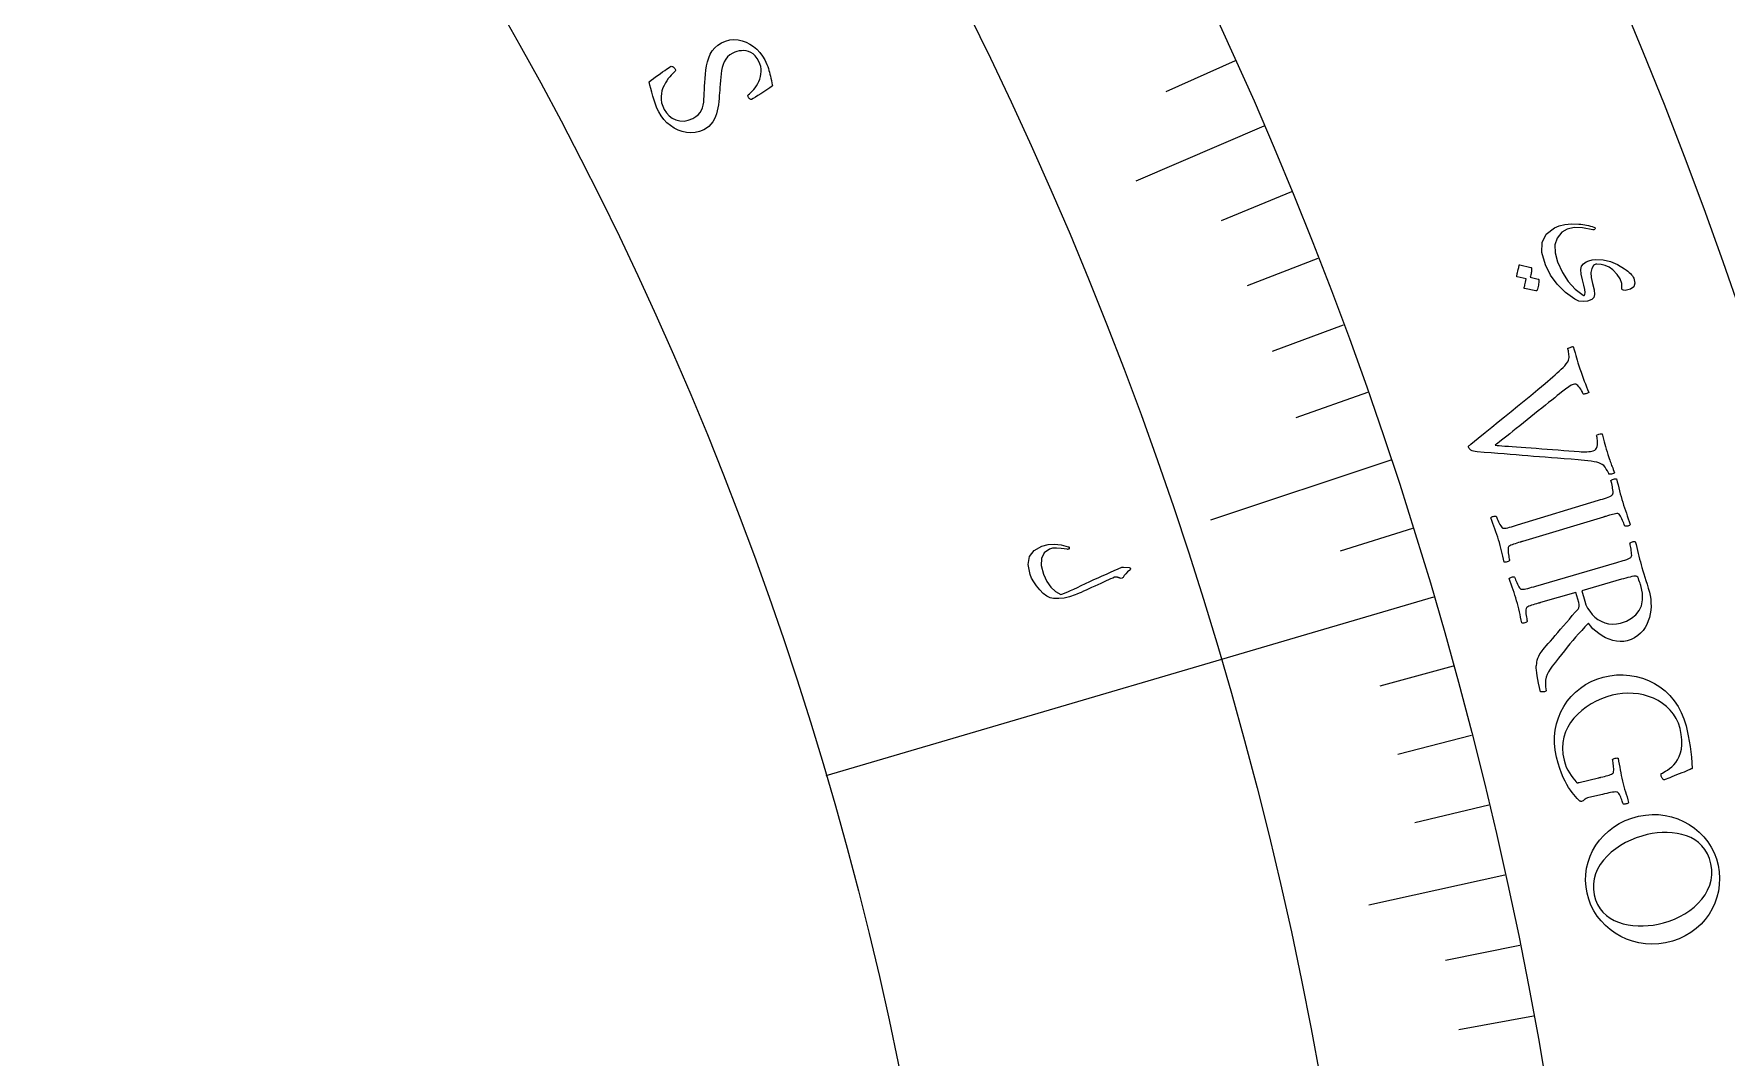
# Model space of a CAD drawing. Header units: millimetres. Extents: x -65 to 65, y -65 to 84.
# Drawn here: x 32.34 to 53.18, y 8.92 to 21.52 of the extents above; entities that cross this region are included whole.
import ezdxf

# ---------------------------------------------------------------- set-up
doc = ezdxf.new("R2010")
doc.units = ezdxf.units.MM
for name, color, linetype in [('ENGRAVE', 7, 'Continuous'), ('ENGRAVE_FINE', 8, 'Continuous'), ('TEXT', 5, 'Continuous')]:
    doc.layers.add(name, color=color, linetype=linetype)

msp = doc.modelspace()

# ---------------------------------------------------------------- linework, layer by layer
at = {"layer": 'ENGRAVE'}
for points in [[(47.4852, 20.3829), (45.9083, 19.706)], [(49.0481, 16.2661), (46.8271, 15.5295)], [(49.5751, 14.5813), (42.0921, 12.3804)], [(50.4562, 11.1569), (48.7807, 10.7864)]]:
    msp.add_lwpolyline(points, dxfattribs=at)
for radius in [63.7, 63.7, 61.9938, 58.825, 58.825, 56.3225, 51.675, 51.675, 48.945, 43.875, 43.875]:
    msp.add_circle((0, 0), radius, dxfattribs=at)
at = {"layer": 'ENGRAVE_FINE'}
for points in [[(47.1314, 21.1881), (46.2777, 20.8043)], [(47.8254, 19.5713), (46.9591, 19.2168)], [(48.1519, 18.7536), (47.2797, 18.4139)], [(48.4646, 17.93), (47.5868, 17.6053)], [(48.7634, 17.1008), (47.8801, 16.791)], [(49.3187, 15.4262), (48.4254, 15.1468)], [(49.8171, 13.7317), (48.9148, 13.483)], [(50.0447, 12.8776), (49.1382, 12.6443)], [(50.2578, 12.0192), (49.3474, 11.8015)], [(50.64, 10.2907), (49.7227, 10.1043)], [(50.8089, 9.4211), (49.8886, 9.2504)]]:
    msp.add_lwpolyline(points, dxfattribs=at)
at = {"layer": 'TEXT'}
for points in [[(41.338, 21.1985), (41.3528, 21.1686), (41.3654, 21.1408), (41.3758, 21.1152), (41.3839, 21.0918), (41.3907, 21.0692), (41.397, 21.0461), (41.4028, 21.0224), (41.4081, 20.9981), (41.4136, 20.9721), (41.4199, 20.9432), (41.427, 20.9115), (41.4349, 20.8768), (41.4001, 20.8521), (41.3644, 20.8278), (41.3277, 20.8037), (41.2901, 20.78), (41.2544, 20.7581), (41.2234, 20.7393), (41.1972, 20.7237), (41.1757, 20.7112), (41.171, 20.709), (41.1658, 20.7093), (41.1601, 20.7123), (41.1539, 20.7177), (41.1479, 20.7242), (41.1429, 20.7303), (41.1389, 20.736), (41.1359, 20.7412), (41.1331, 20.748), (41.1316, 20.7546), (41.1315, 20.761), (41.1327, 20.7671), (41.1496, 20.7794), (41.167, 20.7944), (41.1848, 20.8122), (41.2031, 20.8327), (41.2209, 20.8554), (41.2373, 20.8798), (41.2522, 20.9058), (41.2657, 20.9334), (41.277, 20.9623), (41.2856, 20.992), (41.2915, 21.0225), (41.2946, 21.0538), (41.2941, 21.0855), (41.2892, 21.117), (41.2799, 21.1483), (41.2662, 21.1794), (41.2447, 21.2162), (41.2211, 21.2466), (41.1956, 21.2705), (41.1681, 21.2881), (41.1395, 21.3003), (41.1106, 21.3082), (41.0814, 21.3119), (41.0519, 21.3113), (41.0231, 21.3074), (40.9958, 21.3011), (40.9701, 21.2924), (40.9459, 21.2814), (40.9107, 21.2599), (40.8813, 21.235), (40.8577, 21.2066), (40.84, 21.1749), (40.8265, 21.1404), (40.8159, 21.1041), (40.8081, 21.0658), (40.8032, 21.0255), (40.7995, 20.9842), (40.7957, 20.9426), (40.7916, 20.9008), (40.7873, 20.8587), (40.7847, 20.8267), (40.7819, 20.7931), (40.779, 20.7578), (40.776, 20.721), (40.7722, 20.6834), (40.7672, 20.6458), (40.761, 20.6082), (40.7534, 20.5706), (40.7438, 20.5339), (40.7314, 20.4988), (40.716, 20.4655), (40.6978, 20.4338), (40.6762, 20.4046), (40.6507, 20.3787), (40.6211, 20.356), (40.5877, 20.3366), (40.5353, 20.3149), (40.4823, 20.3019), (40.4287, 20.2977), (40.3747, 20.3022), (40.3215, 20.3141), (40.2707, 20.3324), (40.2221, 20.357), (40.1759, 20.3879), (40.1333, 20.424), (40.0954, 20.4642), (40.0624, 20.5085), (40.0341, 20.5568), (40.0112, 20.6046), (39.9914, 20.6529), (39.9747, 20.7017), (39.961, 20.7511), (39.949, 20.7993), (39.9371, 20.8448), (39.9254, 20.8874), (39.9139, 20.9272), (39.9397, 20.9479), (39.9667, 20.9687), (39.9948, 20.9897), (40.0241, 21.0109), (40.0531, 21.0314), (40.0804, 21.0504), (40.1061, 21.0679), (40.13, 21.0839), (40.1509, 21.0976), (40.1676, 21.1083), (40.1799, 21.1159), (40.1879, 21.1205), (40.1952, 21.1179), (40.2024, 21.1148), (40.2094, 21.1111), (40.2162, 21.1068), (40.2225, 21.102), (40.2281, 21.0966), (40.2329, 21.0906), (40.2368, 21.0841), (40.2399, 21.0756), (40.2398, 21.0676), (40.2367, 21.0602), (40.2305, 21.0534), (40.2175, 21.0419), (40.2028, 21.0274), (40.1863, 21.0101), (40.1681, 20.9898), (40.1494, 20.9669), (40.1315, 20.9416), (40.1144, 20.9139), (40.098, 20.8839), (40.0837, 20.8519), (40.0728, 20.8184), (40.0654, 20.7833), (40.0614, 20.7465), (40.0621, 20.7084), (40.0689, 20.669), (40.0818, 20.6282), (40.1007, 20.5861), (40.1273, 20.5439), (40.16, 20.5085), (40.1989, 20.4799), (40.244, 20.4581), (40.2933, 20.4455), (40.3444, 20.4446), (40.3975, 20.4553), (40.4525, 20.4778), (40.4894, 20.4993), (40.5196, 20.5232), (40.5431, 20.5493), (40.5598, 20.5778), (40.5717, 20.6084), (40.5808, 20.641), (40.587, 20.6756), (40.5903, 20.7121), (40.5921, 20.7503), (40.5938, 20.7899), (40.5954, 20.8308), (40.5968, 20.8731), (40.6, 20.9212), (40.6039, 20.9705), (40.6086, 21.021), (40.614, 21.0727), (40.6216, 21.124), (40.6331, 21.1736), (40.6485, 21.2213), (40.6678, 21.2672), (40.6923, 21.3097), (40.7234, 21.3472), (40.7612, 21.3798), (40.8056, 21.4073), (40.8565, 21.4296), (40.9076, 21.4434), (40.959, 21.4486), (41.0107, 21.4453), (41.0615, 21.4344), (41.1101, 21.4171), (41.1567, 21.3934), (41.201, 21.3633), (41.2421, 21.3281), (41.2786, 21.2888), (41.3106, 21.2457), (41.338, 21.1985)], [(51.895, 18.3902), (51.8939, 18.4455), (51.875, 18.5008), (51.8381, 18.5563), (51.7834, 18.6117), (51.7388, 18.6432), (51.691, 18.6656), (51.6401, 18.6789), (51.586, 18.683), (51.576, 18.6818), (51.5662, 18.6784), (51.5568, 18.6731), (51.5477, 18.6657), (51.5239, 18.6299), (51.514, 18.5807), (51.5179, 18.5181), (51.5355, 18.4421), (51.5535, 18.3674), (51.5581, 18.3101), (51.5494, 18.2703), (51.5275, 18.248), (51.4724, 18.2269), (51.4191, 18.2203), (51.3675, 18.2281), (51.3177, 18.2502), (51.2004, 18.3349), (51.1006, 18.4337), (51.0183, 18.5469), (50.9533, 18.6746), (50.9099, 18.824), (50.9138, 18.9494), (50.9651, 19.0509), (51.064, 19.1285), (51.1249, 19.1537), (51.1951, 19.1699), (51.2747, 19.1771), (51.3637, 19.1753), (51.3893, 19.1727), (51.4142, 19.1694), (51.4384, 19.1656), (51.462, 19.1612), (51.4851, 19.1562), (51.5078, 19.1504), (51.5301, 19.144), (51.552, 19.1369), (51.5617, 19.1323), (51.5669, 19.1269), (51.5677, 19.1207), (51.564, 19.1137), (51.5583, 19.1085), (51.5517, 19.1053), (51.5443, 19.1042), (51.5362, 19.1052), (51.4128, 19.1302), (51.3087, 19.1333), (51.2239, 19.1148), (51.1583, 19.0747), (51.1002, 19.0027), (51.0717, 18.9184), (51.0726, 18.8217), (51.1028, 18.7123), (51.1634, 18.5802), (51.236, 18.4677), (51.3207, 18.3747), (51.4178, 18.3011), (51.4252, 18.2973), (51.4313, 18.297), (51.4361, 18.3003), (51.4396, 18.3072), (51.4423, 18.3311), (51.4381, 18.3693), (51.4269, 18.422), (51.4089, 18.489), (51.3932, 18.5582), (51.3903, 18.6143), (51.4002, 18.6573), (51.423, 18.6873), (51.4548, 18.7089), (51.4906, 18.7248), (51.5304, 18.7347), (51.5744, 18.7389), (51.6655, 18.7336), (51.7551, 18.7129), (51.8432, 18.6765), (51.9297, 18.6246), (51.951, 18.6101), (51.9702, 18.5955), (51.9872, 18.5808), (52.0021, 18.566), (52.015, 18.5512), (52.0259, 18.5366), (52.0348, 18.5221), (52.0418, 18.5077), (52.0571, 18.4474), (52.0443, 18.4027), (52.0036, 18.3734), (51.9349, 18.3597), (51.9148, 18.3605), (51.9015, 18.3659), (51.8949, 18.3758), (51.895, 18.3902)], [(50.8663, 18.4986), (50.8689, 18.4974), (50.871, 18.4952), (50.8726, 18.492), (50.8737, 18.4877), (50.8735, 18.471), (50.8725, 18.4545), (50.8707, 18.4382), (50.8683, 18.4222), (50.865, 18.4064), (50.8608, 18.3906), (50.8558, 18.3748), (50.85, 18.359), (50.8477, 18.3555), (50.8447, 18.3533), (50.8411, 18.3523), (50.8368, 18.3525), (50.6955, 18.3825), (50.6933, 18.3839), (50.6922, 18.3867), (50.6924, 18.3911), (50.6937, 18.397), (50.6953, 18.4013), (50.6972, 18.408), (50.6994, 18.4171), (50.7019, 18.4287), (50.7048, 18.4428), (50.7081, 18.4596), (50.7118, 18.4791), (50.7158, 18.5013), (50.6057, 18.5252), (50.602, 18.5268), (50.6001, 18.5299), (50.6, 18.5345), (50.6018, 18.5407), (50.6033, 18.546), (50.6054, 18.5542), (50.6081, 18.5655), (50.6115, 18.5797), (50.6154, 18.5971), (50.6199, 18.6178), (50.6248, 18.6419), (50.6301, 18.6694), (50.6315, 18.6726), (50.6334, 18.6744), (50.6358, 18.675), (50.6387, 18.6742), (50.7762, 18.6418), (50.7787, 18.6407), (50.7808, 18.6385), (50.7825, 18.6353), (50.7836, 18.631), (50.784, 18.617), (50.7837, 18.6031), (50.7826, 18.5893), (50.7806, 18.5757), (50.778, 18.5623), (50.7747, 18.549), (50.7708, 18.536), (50.7663, 18.5231)], [(51.3793, 17.3912), (51.3924, 17.3529), (51.4058, 17.3154), (51.4194, 17.2786), (51.4332, 17.2426), (51.447, 17.2071), (51.4606, 17.1718), (51.4738, 17.1367), (51.4868, 17.1019), (51.4816, 17.0979), (51.474, 17.094), (51.4639, 17.09), (51.4513, 17.0861), (51.4389, 17.0831), (51.4294, 17.0819), (51.4227, 17.0824), (51.4189, 17.0847), (51.4164, 17.091), (51.4121, 17.1002), (51.406, 17.1124), (51.3981, 17.1275), (51.3888, 17.1435), (51.3784, 17.1588), (51.367, 17.1732), (51.3546, 17.1867), (51.3412, 17.1975), (51.3269, 17.2036), (51.3117, 17.205), (51.2956, 17.2018), (51.2726, 17.1911), (51.2413, 17.1716), (51.2017, 17.1433), (51.154, 17.1062), (51.1293, 17.0864), (51.1008, 17.0634), (51.0687, 17.0374), (51.0327, 17.0084), (50.9939, 16.9771), (50.9531, 16.9443), (50.9104, 16.9101), (50.8656, 16.8744), (50.8199, 16.8379), (50.7742, 16.8013), (50.7285, 16.7647), (50.6828, 16.7279), (50.638, 16.6918), (50.595, 16.6574), (50.5538, 16.6246), (50.5143, 16.5933), (50.4775, 16.5643), (50.4441, 16.5381), (50.4143, 16.5147), (50.388, 16.4941), (50.3662, 16.4771), (50.3501, 16.4644), (50.3397, 16.456), (50.3349, 16.4519), (50.3441, 16.4508), (50.361, 16.4493), (50.3853, 16.4473), (50.4173, 16.4447), (50.4553, 16.4418), (50.4983, 16.4387), (50.546, 16.4353), (50.5986, 16.4316), (50.6551, 16.4277), (50.7144, 16.4234), (50.7766, 16.4189), (50.8416, 16.4142), (50.9084, 16.4092), (50.9756, 16.4042), (51.0433, 16.3991), (51.1116, 16.394), (51.179, 16.3889), (51.2445, 16.3839), (51.3079, 16.379), (51.3694, 16.3743), (51.3925, 16.3726), (51.416, 16.3718), (51.4399, 16.3718), (51.4642, 16.3725), (51.4876, 16.3741), (51.5087, 16.3767), (51.5275, 16.3802), (51.5441, 16.3846), (51.5613, 16.3923), (51.5748, 16.4034), (51.5846, 16.4178), (51.5908, 16.4355), (51.5942, 16.4549), (51.596, 16.4745), (51.5961, 16.4943), (51.5945, 16.5141), (51.592, 16.5325), (51.5896, 16.5477), (51.5872, 16.5597), (51.5849, 16.5685), (51.5873, 16.574), (51.5929, 16.5791), (51.6018, 16.584), (51.6138, 16.5885), (51.6266, 16.592), (51.6375, 16.5935), (51.6466, 16.593), (51.6538, 16.5907), (51.6629, 16.5579), (51.6715, 16.5261), (51.6797, 16.4951), (51.6874, 16.4649), (51.6953, 16.4348), (51.7039, 16.404), (51.7132, 16.3723), (51.7232, 16.3399), (51.7316, 16.3134), (51.7393, 16.2899), (51.7462, 16.2693), (51.7523, 16.2516), (51.7581, 16.2354), (51.764, 16.2195), (51.77, 16.2038), (51.7761, 16.1882), (51.7825, 16.1719), (51.7895, 16.1537), (51.797, 16.1337), (51.8051, 16.1118), (51.7998, 16.108), (51.7918, 16.1044), (51.7811, 16.1009), (51.7678, 16.0976), (51.7548, 16.095), (51.7454, 16.0939), (51.7394, 16.0942), (51.7369, 16.096), (51.7332, 16.1054), (51.7265, 16.119), (51.7168, 16.1369), (51.7042, 16.1591), (51.689, 16.1816), (51.6716, 16.2005), (51.652, 16.216), (51.6303, 16.2279), (51.6116, 16.2349), (51.5864, 16.2417), (51.5545, 16.2482), (51.516, 16.2545), (51.4747, 16.2602), (51.4345, 16.265), (51.3954, 16.269), (51.3573, 16.2721), (51.2692, 16.2792), (51.1847, 16.2859), (51.104, 16.2922), (51.027, 16.2981), (50.9525, 16.3039), (50.8792, 16.3096), (50.8073, 16.3153), (50.7366, 16.3211), (50.666, 16.3268), (50.594, 16.3326), (50.5207, 16.3383), (50.446, 16.3441), (50.3687, 16.3501), (50.2872, 16.3566), (50.2016, 16.3636), (50.1119, 16.3712), (50.088, 16.374), (50.0675, 16.3785), (50.0504, 16.3845), (50.0367, 16.3922), (50.0258, 16.401), (50.0169, 16.4107), (50.01, 16.4212), (50.0051, 16.4326), (50.005, 16.4363), (50.0068, 16.4403), (50.0107, 16.4447), (50.0166, 16.4494), (50.0231, 16.4541), (50.0284, 16.4585), (50.0328, 16.4625), (50.0361, 16.4662), (50.1249, 16.5378), (50.2106, 16.607), (50.2934, 16.674), (50.3731, 16.7386), (50.4515, 16.8023), (50.5306, 16.8667), (50.6102, 16.9318), (50.6904, 16.9975), (50.7728, 17.0656), (50.8592, 17.1376), (50.9494, 17.2136), (51.0435, 17.2936), (51.0724, 17.318), (51.0996, 17.3417), (51.1251, 17.3646), (51.1489, 17.3869), (51.171, 17.4089), (51.1917, 17.4313), (51.211, 17.4541), (51.2288, 17.4772), (51.2353, 17.4875), (51.2402, 17.4999), (51.2433, 17.5144), (51.2447, 17.531), (51.2448, 17.5484), (51.2441, 17.5654), (51.2426, 17.582), (51.2402, 17.5981), (51.2374, 17.6128), (51.2347, 17.6254), (51.2321, 17.6359), (51.2296, 17.6442), (51.2312, 17.6459), (51.2369, 17.6488), (51.2467, 17.6526), (51.2606, 17.6576), (51.2747, 17.6623), (51.2853, 17.6654), (51.2922, 17.667), (51.2956, 17.667), (51.3079, 17.6273), (51.3188, 17.591), (51.3283, 17.5582), (51.3364, 17.5287), (51.3447, 17.4993), (51.3547, 17.4666), (51.3662, 17.4305), (51.3793, 17.3912)], [(51.9056, 15.7508), (51.9165, 15.7157), (51.9277, 15.6812), (51.9391, 15.6473), (51.9508, 15.614), (51.9628, 15.5805), (51.9747, 15.5463), (51.9867, 15.5112), (51.9988, 15.4753), (51.9944, 15.4695), (51.9878, 15.4644), (51.9789, 15.4602), (51.9679, 15.4568), (51.9565, 15.4545), (51.9467, 15.4535), (51.9385, 15.4538), (51.9319, 15.4554), (51.929, 15.4642), (51.9248, 15.4759), (51.9192, 15.4905), (51.9123, 15.508), (51.9045, 15.5266), (51.8965, 15.5445), (51.8882, 15.5616), (51.8796, 15.578), (51.871, 15.592), (51.8626, 15.6021), (51.8544, 15.6082), (51.8464, 15.6105), (51.8325, 15.6099), (51.8172, 15.608), (51.8002, 15.6048), (51.7817, 15.6003), (51.762, 15.5949), (51.7414, 15.5891), (51.72, 15.5829), (51.6977, 15.5763), (51.6941, 15.5752), (51.6905, 15.5741), (51.687, 15.5731), (51.6834, 15.572), (51.6798, 15.5709), (51.6762, 15.5698), (51.6726, 15.5688), (51.669, 15.5677), (50.6728, 15.2675), (50.6692, 15.2664), (50.6656, 15.2653), (50.662, 15.2643), (50.6585, 15.2632), (50.6549, 15.2621), (50.6513, 15.261), (50.6477, 15.2599), (50.6441, 15.2589), (50.622, 15.2521), (50.6009, 15.2455), (50.5809, 15.2391), (50.5621, 15.2328), (50.5447, 15.2266), (50.5291, 15.22), (50.5154, 15.2132), (50.5036, 15.2062), (50.4991, 15.2003), (50.4959, 15.1909), (50.494, 15.1781), (50.4935, 15.1618), (50.4942, 15.1435), (50.4958, 15.1249), (50.4983, 15.106), (50.5017, 15.0866), (50.5054, 15.0687), (50.5086, 15.0538), (50.5114, 15.042), (50.5137, 15.0334), (50.509, 15.0285), (50.5022, 15.0238), (50.4935, 15.0194), (50.4827, 15.0151), (50.4716, 15.0119), (50.4619, 15.0105), (50.4536, 15.0111), (50.4467, 15.0134), (50.4386, 15.0493), (50.4304, 15.0844), (50.4224, 15.1187), (50.4144, 15.1522), (50.4061, 15.1854), (50.3972, 15.219), (50.3876, 15.2529), (50.3775, 15.2871), (50.3672, 15.3203), (50.3563, 15.3536), (50.3448, 15.3872), (50.3328, 15.4208), (50.3204, 15.4547), (50.3077, 15.4888), (50.2948, 15.5231), (50.2815, 15.5577), (50.286, 15.5635), (50.2926, 15.5686), (50.3014, 15.5728), (50.3124, 15.5763), (50.3237, 15.5788), (50.3334, 15.5799), (50.3416, 15.5798), (50.3483, 15.5784), (50.3512, 15.5699), (50.3554, 15.5585), (50.361, 15.5444), (50.3679, 15.5274), (50.3759, 15.5094), (50.3844, 15.492), (50.3935, 15.4753), (50.4033, 15.4592), (50.4128, 15.4456), (50.4215, 15.436), (50.4292, 15.4305), (50.436, 15.4291), (50.4526, 15.4296), (50.4711, 15.4317), (50.4913, 15.4355), (50.5132, 15.441), (50.5365, 15.4476), (50.5606, 15.4546), (50.5856, 15.4619), (50.6114, 15.4698), (51.6064, 15.7739), (51.6323, 15.7819), (51.6574, 15.7898), (51.6816, 15.7976), (51.7051, 15.8054), (51.7269, 15.8133), (51.7461, 15.8216), (51.7628, 15.8303), (51.7769, 15.8393), (51.7826, 15.8446), (51.7862, 15.8538), (51.7876, 15.8668), (51.7868, 15.8836), (51.7847, 15.9025), (51.782, 15.9217), (51.7787, 15.9412), (51.7748, 15.9611), (51.7708, 15.9795), (51.7673, 15.9948), (51.7643, 16.0068), (51.7618, 16.0157), (51.7665, 16.0207), (51.7731, 16.0256), (51.7818, 16.0302), (51.7925, 16.0346), (51.8036, 16.0379), (51.8133, 16.0393), (51.8216, 16.0388), (51.8285, 16.0364), (51.8385, 15.9996), (51.8482, 15.9631), (51.8577, 15.9268), (51.8668, 15.8908), (51.876, 15.8551), (51.8856, 15.8199), (51.8954, 15.7851), (51.9056, 15.7508)], [(45.8289, 14.9444), (45.834, 14.9433), (45.8381, 14.9411), (45.8412, 14.9378), (45.8433, 14.9334), (45.844, 14.9286), (45.8429, 14.9239), (45.8401, 14.9194), (45.8354, 14.9151), (45.8077, 14.8915), (45.7846, 14.8684), (45.7661, 14.8459), (45.7523, 14.8239), (45.7471, 14.817), (45.7396, 14.8131), (45.7301, 14.8123), (45.7184, 14.8144), (45.7125, 14.8163), (45.7068, 14.8181), (45.7013, 14.8198), (45.6961, 14.8213), (45.6912, 14.8227), (45.6867, 14.8241), (45.6826, 14.8254), (45.6789, 14.8267), (45.6723, 14.8286), (45.665, 14.8292), (45.657, 14.8283), (45.6482, 14.8261), (45.6247, 14.8166), (45.5991, 14.8058), (45.5715, 14.7939), (45.5419, 14.7806), (45.5102, 14.7663), (45.4765, 14.7509), (45.4407, 14.7344), (45.4029, 14.7169), (45.3653, 14.6988), (45.3298, 14.6821), (45.2965, 14.6669), (45.2654, 14.653), (45.2364, 14.6403), (45.2094, 14.6288), (45.1844, 14.6185), (45.1615, 14.6093), (45.0927, 14.585), (45.0252, 14.5694), (44.9589, 14.5625), (44.8938, 14.5642), (44.853, 14.5731), (44.8113, 14.5938), (44.7686, 14.6262), (44.7249, 14.6703), (44.6842, 14.7202), (44.6511, 14.7687), (44.6255, 14.8159), (44.6075, 14.8617), (44.5846, 14.9838), (44.6008, 15.0823), (44.6561, 15.1574), (44.7508, 15.2088), (44.8279, 15.2282), (44.9079, 15.2335), (44.991, 15.2246), (45.0772, 15.2015), (45.0825, 15.1993), (45.0863, 15.1964), (45.0886, 15.1928), (45.0893, 15.1884), (45.0892, 15.1835), (45.0881, 15.1795), (45.0862, 15.1763), (45.0834, 15.174), (45.0789, 15.1715), (45.0742, 15.1701), (45.0694, 15.1699), (45.0643, 15.1707), (44.9914, 15.1817), (44.931, 15.1859), (44.8832, 15.1832), (44.848, 15.1737), (44.7815, 15.1254), (44.7465, 15.0579), (44.7428, 14.9712), (44.7703, 14.8651), (44.8115, 14.7749), (44.8612, 14.7031), (44.9198, 14.6496), (44.9871, 14.6144), (45.0111, 14.6234), (45.039, 14.6346), (45.0707, 14.6478), (45.1062, 14.6632), (45.1457, 14.6808), (45.1891, 14.7008), (45.2365, 14.7231), (45.2879, 14.7478), (45.341, 14.7727), (45.3934, 14.797), (45.445, 14.8206), (45.4959, 14.8436), (45.546, 14.8659), (45.5955, 14.8875), (45.6442, 14.9082), (45.6922, 14.928), (45.7378, 14.9492), (45.7433, 14.9507), (45.7486, 14.9516), (45.7538, 14.9518), (45.7587, 14.9513)], [(52.2346, 14.6414), (52.2444, 14.6001), (52.251, 14.5573), (52.2544, 14.513), (52.2546, 14.4671), (52.2516, 14.4209), (52.245, 14.3756), (52.2349, 14.3311), (52.2212, 14.2876), (52.2038, 14.2458), (52.1822, 14.2068), (52.1564, 14.1704), (52.1266, 14.1367), (52.0923, 14.1067), (52.0533, 14.0814), (52.0097, 14.0608), (51.9615, 14.0448), (51.9188, 14.0364), (51.8751, 14.0342), (51.8305, 14.038), (51.7848, 14.048), (51.7394, 14.0629), (51.6955, 14.0818), (51.653, 14.1046), (51.6121, 14.1314), (51.5739, 14.161), (51.5396, 14.1926), (51.5094, 14.226), (51.4831, 14.2613), (51.4411, 14.2162), (51.401, 14.1723), (51.3627, 14.1296), (51.3264, 14.0881), (51.2912, 14.0471), (51.2562, 14.0055), (51.2216, 13.9633), (51.1872, 13.9207), (51.1521, 13.8766), (51.1151, 13.8302), (51.0764, 13.7814), (51.0358, 13.7303), (51.0111, 13.6961), (50.9908, 13.662), (50.9751, 13.628), (50.9638, 13.5941), (50.957, 13.5584), (50.9547, 13.519), (50.957, 13.4758), (50.9637, 13.4288), (50.9589, 13.4234), (50.9514, 13.4192), (50.9414, 13.4162), (50.9288, 13.4145), (50.9163, 13.4136), (50.9066, 13.4131), (50.8997, 13.413), (50.8955, 13.4134), (50.8813, 13.4697), (50.8693, 13.5212), (50.8596, 13.5682), (50.8522, 13.6105), (50.847, 13.6479), (50.8436, 13.6802), (50.842, 13.7073), (50.8422, 13.7294), (50.8442, 13.7441), (50.8468, 13.7614), (50.8502, 13.7816), (50.8542, 13.8045), (50.8607, 13.8292), (50.8713, 13.8547), (50.886, 13.881), (50.9049, 13.9082), (50.9144, 13.9201), (50.9276, 13.9362), (50.9445, 13.9566), (50.965, 13.9812), (50.9887, 14.0093), (51.0149, 14.04), (51.0435, 14.0734), (51.0747, 14.1094), (51.1076, 14.1474), (51.1416, 14.1868), (51.1767, 14.2274), (51.2129, 14.2694), (51.2494, 14.3117), (51.2856, 14.3533), (51.3215, 14.3942), (51.3571, 14.4345), (51.3664, 14.4498), (51.3709, 14.4683), (51.3706, 14.49), (51.3655, 14.515), (51.3306, 14.638), (50.8939, 14.5135), (50.8903, 14.5125), (50.8867, 14.5114), (50.8831, 14.5104), (50.8795, 14.5094), (50.8759, 14.5084), (50.8723, 14.5073), (50.8687, 14.5063), (50.8651, 14.5053), (50.8428, 14.4989), (50.8217, 14.4926), (50.8016, 14.4865), (50.7826, 14.4805), (50.7651, 14.4744), (50.7495, 14.4681), (50.7357, 14.4615), (50.7238, 14.4547), (50.7192, 14.4489), (50.7158, 14.4395), (50.7138, 14.4267), (50.7131, 14.4104), (50.7135, 14.3922), (50.7148, 14.3736), (50.717, 14.3546), (50.7201, 14.3352), (50.7235, 14.3172), (50.7265, 14.3023), (50.7291, 14.2904), (50.7313, 14.2817), (50.7265, 14.2769), (50.7197, 14.2724), (50.7109, 14.268), (50.7, 14.2639), (50.6889, 14.2609), (50.6792, 14.2597), (50.6709, 14.2603), (50.6641, 14.2628), (50.6564, 14.2988), (50.6488, 14.334), (50.6413, 14.3684), (50.6338, 14.402), (50.626, 14.4354), (50.6176, 14.4691), (50.6085, 14.5031), (50.5989, 14.5374), (50.5891, 14.5708), (50.5787, 14.6043), (50.5677, 14.638), (50.5562, 14.6718), (50.5443, 14.7059), (50.5321, 14.7402), (50.5197, 14.7747), (50.507, 14.8095), (50.5115, 14.8152), (50.5182, 14.8202), (50.527, 14.8243), (50.5381, 14.8276), (50.5494, 14.8299), (50.5592, 14.8309), (50.5674, 14.8307), (50.574, 14.8291), (50.5768, 14.8206), (50.5808, 14.8092), (50.5862, 14.795), (50.5929, 14.7779), (50.6006, 14.7597), (50.6089, 14.7422), (50.6177, 14.7254), (50.6272, 14.7092), (50.6366, 14.6954), (50.6451, 14.6857), (50.6527, 14.6801), (50.6595, 14.6786), (50.6762, 14.6788), (50.6946, 14.6807), (50.7149, 14.6842), (50.7369, 14.6894), (50.7603, 14.6956), (50.7845, 14.7022), (50.8096, 14.7092), (50.8355, 14.7166), (51.8342, 15.0084), (51.8602, 15.016), (51.8854, 15.0235), (51.9098, 15.031), (51.9334, 15.0384), (51.9553, 15.046), (51.9746, 15.054), (51.9914, 15.0624), (52.0057, 15.0713), (52.0115, 15.0765), (52.0152, 15.0856), (52.0167, 15.0986), (52.0162, 15.1154), (52.0144, 15.1343), (52.012, 15.1533), (52.0091, 15.1725), (52.0057, 15.1919), (52.0021, 15.2098), (51.999, 15.2247), (51.9962, 15.2366), (51.9939, 15.2455), (51.9986, 15.2504), (52.0054, 15.2551), (52.0141, 15.2596), (52.0249, 15.2638), (52.036, 15.267), (52.0457, 15.2683), (52.054, 15.2676), (52.0609, 15.2651), (52.0703, 15.2283), (52.0794, 15.1918), (52.0882, 15.1558), (52.0967, 15.1202), (52.1052, 15.085), (52.1141, 15.05), (52.1234, 15.0153), (52.1331, 14.9808), (52.1436, 14.9447), (52.1548, 14.9072), (52.1667, 14.8684), (52.1792, 14.8284), (52.1923, 14.7861), (52.2059, 14.7409), (52.22, 14.6926), (52.2346, 14.6414)], [(51.8793, 14.2609), (51.9514, 14.2863), (52.0136, 14.3205), (52.066, 14.3633), (52.1086, 14.4148), (52.1381, 14.4761), (52.1511, 14.5483), (52.1478, 14.6314), (52.1281, 14.7252), (52.1244, 14.7376), (52.1196, 14.7529), (52.1137, 14.7709), (52.1066, 14.7918), (52.0987, 14.8115), (52.0904, 14.8259), (52.0816, 14.8351), (52.0724, 14.839), (52.0585, 14.8397), (52.0412, 14.8383), (52.0203, 14.8348), (51.9961, 14.8291), (51.9701, 14.8223), (51.944, 14.8153), (51.9177, 14.808), (51.8914, 14.8006), (51.4026, 14.6586), (51.4382, 14.5329), (51.4537, 14.4883), (51.474, 14.4461), (51.4993, 14.4065), (51.5295, 14.3693), (51.5637, 14.3359), (51.6011, 14.3074), (51.6416, 14.2837), (51.6853, 14.265), (51.7314, 14.2526), (51.7791, 14.2477), (51.8284, 14.2505), (51.8793, 14.2609)], [(51.609, 12.3561), (51.6127, 12.357), (51.6163, 12.3579), (51.62, 12.3587), (51.6236, 12.3596), (51.6272, 12.3605), (51.6309, 12.3613), (51.6345, 12.3622), (51.6382, 12.3631), (51.6607, 12.3686), (51.6821, 12.3739), (51.7024, 12.3792), (51.7216, 12.3843), (51.7393, 12.3896), (51.7552, 12.3953), (51.7692, 12.4013), (51.7814, 12.4077), (51.7875, 12.4126), (51.7919, 12.4214), (51.7945, 12.4342), (51.7954, 12.4509), (51.7951, 12.4697), (51.7941, 12.4886), (51.7924, 12.5076), (51.79, 12.5269), (51.7873, 12.5447), (51.7849, 12.5594), (51.7828, 12.5712), (51.7809, 12.58), (51.7859, 12.5847), (51.7928, 12.5891), (51.8018, 12.5931), (51.8128, 12.5968), (51.824, 12.5995), (51.8338, 12.6003), (51.842, 12.5993), (51.8488, 12.5965), (51.8562, 12.56), (51.8632, 12.5239), (51.8697, 12.4884), (51.8757, 12.4535), (51.8817, 12.4188), (51.8884, 12.3843), (51.8956, 12.35), (51.9034, 12.3158), (51.9119, 12.281), (51.9208, 12.2474), (51.9301, 12.2151), (51.9396, 12.184), (51.9493, 12.1527), (51.9591, 12.12), (51.9688, 12.0858), (51.9785, 12.0502), (51.9737, 12.0446), (51.9668, 12.04), (51.9577, 12.0364), (51.9464, 12.0337), (51.935, 12.0321), (51.9252, 12.0317), (51.917, 12.0324), (51.9104, 12.0344), (51.9082, 12.043), (51.9049, 12.0543), (51.9004, 12.0682), (51.8949, 12.0847), (51.8886, 12.1022), (51.8818, 12.119), (51.8745, 12.1349), (51.8668, 12.1502), (51.8589, 12.1632), (51.8509, 12.1728), (51.843, 12.1788), (51.8352, 12.1813), (51.8185, 12.182), (51.8, 12.181), (51.7796, 12.1786), (51.7573, 12.1745), (51.7336, 12.1695), (51.7091, 12.1642), (51.6837, 12.1584), (51.6574, 12.1523), (51.4898, 12.1129), (51.4718, 12.1079), (51.4565, 12.1019), (51.4441, 12.095), (51.4344, 12.0871), (51.4259, 12.0795), (51.4171, 12.0735), (51.4079, 12.0689), (51.3983, 12.0659), (51.3935, 12.0652), (51.3888, 12.0656), (51.3842, 12.0669), (51.3796, 12.0691), (51.3742, 12.0733), (51.3668, 12.0801), (51.3575, 12.0897), (51.3463, 12.102), (51.3265, 12.1252), (51.3061, 12.1502), (51.2848, 12.177), (51.2627, 12.2057), (51.2404, 12.2376), (51.2182, 12.274), (51.1962, 12.3148), (51.1744, 12.3601), (51.153, 12.4115), (51.1322, 12.4705), (51.112, 12.5371), (51.0925, 12.6113), (51.0754, 12.6968), (51.0668, 12.7807), (51.0666, 12.8629), (51.075, 12.9435), (51.091, 13.0216), (51.1139, 13.0963), (51.1438, 13.1676), (51.1805, 13.2355), (51.2235, 13.2992), (51.2718, 13.3581), (51.3256, 13.412), (51.3848, 13.461), (51.4488, 13.5044), (51.5169, 13.5413), (51.5892, 13.5717), (51.6655, 13.5956), (51.7485, 13.6134), (51.8308, 13.6231), (51.9126, 13.6246), (51.9937, 13.6179), (52.0733, 13.6036), (52.1504, 13.5821), (52.2249, 13.5535), (52.297, 13.5177), (52.3653, 13.4749), (52.4286, 13.4253), (52.487, 13.3689), (52.5405, 13.3057), (52.5878, 13.2363), (52.628, 13.1613), (52.6609, 13.0805), (52.6865, 12.9942), (52.7007, 12.934), (52.7139, 12.872), (52.7262, 12.8083), (52.7376, 12.7429), (52.7472, 12.6762), (52.7545, 12.6084), (52.7594, 12.5396), (52.7618, 12.4697), (52.7588, 12.4684), (52.7499, 12.4646), (52.735, 12.4582), (52.7141, 12.4493), (52.6892, 12.4387), (52.6622, 12.4275), (52.6331, 12.4157), (52.6019, 12.4032), (52.5704, 12.3907), (52.5404, 12.3786), (52.5119, 12.3671), (52.4848, 12.3561), (52.4612, 12.3465), (52.4429, 12.3394), (52.43, 12.3347), (52.4225, 12.3323), (52.4176, 12.3312), (52.4122, 12.3325), (52.4062, 12.3363), (52.3996, 12.3425), (52.3933, 12.3503), (52.3881, 12.3586), (52.3841, 12.3676), (52.3812, 12.3771), (52.3797, 12.3856), (52.3792, 12.3936), (52.3798, 12.4012), (52.3815, 12.4084), (52.3959, 12.4153), (52.4135, 12.4248), (52.4344, 12.4368), (52.4585, 12.4514), (52.4841, 12.4692), (52.5094, 12.4908), (52.5344, 12.5163), (52.5591, 12.5457), (52.5819, 12.5795), (52.6011, 12.6181), (52.6167, 12.6617), (52.6287, 12.7101), (52.6353, 12.7641), (52.6347, 12.8242), (52.627, 12.8904), (52.612, 12.9627), (52.5922, 13.027), (52.5657, 13.0863), (52.5324, 13.1406), (52.4925, 13.19), (52.4471, 13.2342), (52.3975, 13.2731), (52.3438, 13.3069), (52.2858, 13.3354), (52.225, 13.3586), (52.1626, 13.3764), (52.0987, 13.3889), (52.0333, 13.396), (51.9677, 13.3979), (51.9032, 13.3947), (51.8399, 13.3864), (51.7777, 13.373), (51.7097, 13.353), (51.6436, 13.3284), (51.5793, 13.2993), (51.5168, 13.2656), (51.4573, 13.2278), (51.4023, 13.186), (51.3517, 13.1402), (51.3054, 13.0905), (51.2646, 13.0371), (51.2304, 12.9804), (51.2028, 12.9203), (51.1818, 12.8568), (51.1687, 12.7902), (51.1647, 12.7206), (51.1699, 12.6482), (51.1842, 12.5727), (51.1967, 12.5287), (51.2117, 12.488), (51.2292, 12.4506), (51.2493, 12.4165), (51.2704, 12.3852), (51.2912, 12.3562), (51.3115, 12.3294), (51.3314, 12.3049), (51.3353, 12.3002), (51.3394, 12.297), (51.3436, 12.2952), (51.3479, 12.2949), (51.3525, 12.2954), (51.3575, 12.2962), (51.363, 12.2973), (51.3688, 12.2986)], [(53.08, 11.2796), (53.0933, 11.1989), (53.0986, 11.119), (53.096, 11.04), (53.0854, 10.9618), (53.0673, 10.8855), (53.0419, 10.8122), (53.0093, 10.742), (52.9695, 10.6747), (52.9231, 10.6115), (52.8705, 10.553), (52.8119, 10.4995), (52.7471, 10.4508), (52.6766, 10.4081), (52.6007, 10.3727), (52.5194, 10.3444), (52.4328, 10.3232), (52.349, 10.3108), (52.2666, 10.3068), (52.1855, 10.3111), (52.1058, 10.3237), (52.0284, 10.3437), (51.9542, 10.3701), (51.883, 10.4029), (51.815, 10.4421), (51.7512, 10.487), (51.6926, 10.5372), (51.6393, 10.5926), (51.5911, 10.6532), (51.5492, 10.7184), (51.5145, 10.7873), (51.487, 10.8601), (51.4667, 10.9368), (51.4541, 11.0139), (51.4491, 11.0907), (51.4517, 11.1671), (51.462, 11.2432), (51.4796, 11.3177), (51.5042, 11.3894), (51.536, 11.4584), (51.5748, 11.5245), (51.6203, 11.5872), (51.6718, 11.6453), (51.7293, 11.6991), (51.793, 11.7484), (51.8623, 11.7922), (51.9368, 11.8292), (52.0165, 11.8594), (52.1015, 11.8828), (52.1849, 11.8978), (52.2674, 11.9045), (52.3488, 11.9028), (52.4293, 11.8928), (52.5077, 11.8751), (52.583, 11.8507), (52.6552, 11.8195), (52.7242, 11.7814), (52.7891, 11.737), (52.8488, 11.6867), (52.9033, 11.6307), (52.9526, 11.5689), (52.9956, 11.5022), (53.0312, 11.4318), (53.0593, 11.3575), (53.08, 11.2796)], [(52.9921, 11.2973), (52.9742, 11.3625), (52.9499, 11.4211), (52.9191, 11.473), (52.8819, 11.5183), (52.8396, 11.5574), (52.7935, 11.591), (52.7437, 11.6189), (52.6902, 11.6413), (52.6338, 11.6585), (52.5756, 11.671), (52.5155, 11.6789), (52.4536, 11.6821), (52.3912, 11.6812), (52.3296, 11.6767), (52.2687, 11.6687), (52.2087, 11.6572), (52.1399, 11.6393), (52.0723, 11.6168), (52.0059, 11.5895), (51.9407, 11.5576), (51.8781, 11.5216), (51.8195, 11.4818), (51.7649, 11.4384), (51.7143, 11.3913), (51.6689, 11.341), (51.63, 11.2878), (51.5976, 11.232), (51.5717, 11.1733), (51.5536, 11.1121), (51.5449, 11.0487), (51.5455, 10.983), (51.5555, 10.9151), (51.5728, 10.8517), (51.5965, 10.7947), (51.6266, 10.744), (51.6631, 10.6997), (51.7049, 10.6612), (51.7508, 10.6279), (51.8009, 10.5998), (51.8551, 10.577), (51.9124, 10.559), (51.9713, 10.5457), (52.032, 10.5369), (52.0945, 10.5328), (52.1575, 10.5327), (52.2196, 10.536), (52.2808, 10.5429), (52.3411, 10.5532), (52.4102, 10.5696), (52.478, 10.5908), (52.5446, 10.6166), (52.6098, 10.6473), (52.6724, 10.6823), (52.731, 10.7214), (52.7855, 10.7647), (52.836, 10.812), (52.8812, 10.8628), (52.9199, 10.9166), (52.952, 10.9733), (52.9776, 11.033), (52.9953, 11.0954), (53.0036, 11.1603), (53.0025, 11.2276), (52.9921, 11.2973)]]:
    msp.add_lwpolyline(points, close=True, dxfattribs=at)

doc.saveas('drawing.dxf')
